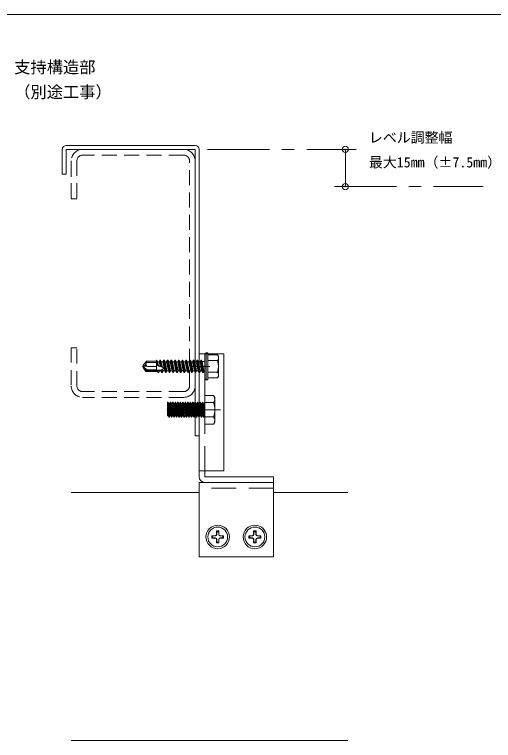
# Model space of a CAD drawing. Units: millimetres on the paper. Extents: x -210 to 210, y -148 to 148.
# Drawn here: x -150.7 to -112, y 37.1 to 95.6 of the extents above; entities that cross this region are included whole.
import ezdxf
from ezdxf.enums import TextEntityAlignment as Align

# ---------------------------------------------------------------- set-up
doc = ezdxf.new("R2010")
doc.units = ezdxf.units.MM
doc.header["$PDMODE"] = 32
doc.header["$PDSIZE"] = 0.5
for name, pattern in [('CHAIN1', [8, 5, -1, 1, -1]), ('DASHED1', [1.8, 1.2, -0.6]), ('DASHED2', [3, 2, -1])]:
    doc.linetypes.add(name, pattern=pattern)
for name, color, linetype, lineweight in [('3-0_中心線', 4, 'CHAIN1', 18), ('3-5_寸法', 4, 'Continuous', 18), ('3-6_文字__矢印', 7, 'Continuous', 18), ('3-9_躯体他', 4, 'DASHED1', 18), ('3-A_クリップ', 7, 'Continuous', 18), ('3-C_ビス__アンカ__ボルト__強調図形', 2, 'Continuous', 18), ('3-D_パネル', 4, 'Continuous', 18), ('F-3_野縁', 3, 'Continuous', 18)]:
    doc.layers.add(name, color=color, linetype=linetype, lineweight=lineweight)
doc.styles.add('ＭＳ ゴシック', font='')
doc.styles.get('ＭＳ ゴシック').set_extended_font_data('MS Gothic')

msp = doc.modelspace()

# ---------------------------------------------------------------- linework, layer by layer
at = {"layer": '3-0_中心線'}
for p, q in [((-136.395, 67.256), (-134.925, 67.256)), ((-136.395, 67.256), (-134.925, 67.256)), ((-138.407, 63.756), (-134.082, 63.756))]:
    msp.add_line(p, q, dxfattribs=at)
at = {"layer": '3-5_寸法', "linetype": 'CHAIN1'}
for p, q in [((-135.115, 84.756), (-123.115, 84.756)), ((-124.873, 81.756), (-112.873, 81.756))]:
    msp.add_line(p, q, dxfattribs=at)
at = {"layer": '3-5_寸法'}
msp.add_line((-123.994, 84.756), (-123.994, 81.756), dxfattribs=at)
at = {"layer": '3-5_寸法', "color": 7}
for p in [(-123.994, 84.756), (-123.994, 81.756)]:
    msp.add_point(p, dxfattribs=at)
at = {"layer": '3-9_躯体他'}
for p, q in [((-137.035, 84.756), (-145.195, 84.756)), ((-146.115, 80.756), (-146.115, 83.836)), ((-146.115, 83.836), (-146.115, 80.756)), ((-145.655, 83.836), (-145.655, 80.756)), ((-137.035, 84.296), (-145.195, 84.296)), ((-136.575, 65.676), (-136.575, 83.836)), ((-136.115, 65.676), (-136.115, 83.836)), ((-145.655, 80.756), (-146.115, 80.756)), ((-145.655, 68.756), (-146.115, 68.756)), ((-146.115, 68.756), (-146.115, 65.676)), ((-145.655, 65.676), (-145.655, 68.756)), ((-137.035, 65.216), (-145.195, 65.216)), ((-137.035, 64.756), (-145.195, 64.756))]:
    msp.add_line(p, q, dxfattribs=at)
for centre, radius, start, end in [((-145.195, 83.836), 0.92, 90, 180), ((-137.035, 83.836), 0.92, 0, 90), ((-145.195, 83.836), 0.46, 90, 180), ((-137.035, 83.836), 0.46, 0, 90), ((-145.195, 65.676), 0.92, 180, 270), ((-145.195, 65.676), 0.46, 180, 270), ((-137.035, 65.676), 0.46, 270, 0), ((-137.035, 65.676), 0.92, 270, 0)]:
    msp.add_arc(centre, radius, start, end, dxfattribs=at)
at = {"layer": '3-A_クリップ'}
for p, q in [((-136.115, 85.076), (-146.515, 85.076)), ((-146.835, 84.756), (-146.835, 82.756)), ((-146.515, 84.756), (-136.115, 84.756)), ((-146.515, 84.756), (-146.515, 82.756)), ((-136.115, 61.656), (-136.115, 84.756)), ((-135.795, 84.756), (-135.795, 61.656)), ((-146.835, 82.756), (-146.515, 82.756)), ((-135.795, 68.256), (-135.335, 68.256)), ((-135.795, 68.256), (-133.795, 68.256)), ((-135.795, 58.356), (-135.795, 68.256)), ((-133.795, 68.256), (-133.795, 58.816)), ((-136.115, 61.656), (-135.795, 61.656)), ((-133.795, 58.816), (-135.795, 58.816)), ((-135.335, 58.816), (-135.335, 58.356)), ((-129.795, 58.356), (-135.335, 58.356)), ((-129.795, 58.356), (-129.795, 57.896)), ((-135.795, 57.896), (-129.795, 57.896)), ((-135.335, 57.896), (-129.795, 57.896)), ((-129.795, 57.896), (-129.795, 51.896))]:
    msp.add_line(p, q, dxfattribs=at)
at = {"layer": '3-A_クリップ', "linetype": 'DASHED2'}
for p, q in [((-135.335, 58.816), (-135.335, 68.256)), ((-129.795, 57.436), (-135.795, 57.436))]:
    msp.add_line(p, q, dxfattribs=at)
at = {"layer": '3-A_クリップ'}
msp.add_lwpolyline([(-135.795, 57.896), (-135.795, 51.896), (-129.795, 51.896)], dxfattribs=at)
for centre, radius, start, end in [((-146.515, 84.756), 0.32, 90, 180), ((-136.115, 84.756), 0.32, 0, 90), ((-135.335, 58.356), 0.46, 180, 270)]:
    msp.add_arc(centre, radius, start, end, dxfattribs=at)
at = {"layer": '3-C_ビス__アンカ__ボルト__強調図形'}
for p, q in [((-135.085, 68.356), (-135.235, 68.356)), ((-135.085, 66.156), (-135.085, 68.356)), ((-134.235, 66.456), (-134.235, 68.056)), ((-140.307, 67.356), (-140.055, 67.681)), ((-139.235, 67.681), (-140.055, 67.681)), ((-139.979, 67.578), (-139.226, 67.578)), ((-139.205, 67.756), (-139.235, 67.756)), ((-139.235, 66.829), (-139.235, 67.756)), ((-139.208, 67.377), (-139.235, 67.556)), ((-139.205, 67.756), (-139.141, 67.327)), ((-139.205, 67.756), (-139.147, 67.631)), ((-139.08, 67.293), (-139.147, 67.631)), ((-139.022, 67.631), (-139.147, 67.631)), ((-138.965, 67.756), (-139.022, 67.631)), ((-138.945, 67.245), (-139.022, 67.631)), ((-138.886, 67.228), (-138.965, 67.756)), ((-138.905, 67.756), (-138.965, 67.756)), ((-138.905, 67.756), (-138.823, 67.212)), ((-138.905, 67.756), (-138.847, 67.631)), ((-138.758, 67.185), (-138.847, 67.631)), ((-138.722, 67.631), (-138.847, 67.631)), ((-138.665, 67.756), (-138.722, 67.631)), ((-138.572, 66.881), (-138.722, 67.631)), ((-138.515, 66.756), (-138.665, 67.756)), ((-138.605, 67.756), (-138.665, 67.756)), ((-138.605, 67.756), (-138.455, 66.756)), ((-138.605, 67.756), (-138.547, 67.631)), ((-138.397, 66.881), (-138.547, 67.631)), ((-138.422, 67.631), (-138.547, 67.631)), ((-138.365, 67.756), (-138.422, 67.631)), ((-138.272, 66.881), (-138.422, 67.631)), ((-138.215, 66.756), (-138.365, 67.756)), ((-138.305, 67.756), (-138.365, 67.756)), ((-138.305, 67.756), (-138.155, 66.756)), ((-138.305, 67.756), (-138.247, 67.631)), ((-138.097, 66.881), (-138.247, 67.631)), ((-138.122, 67.631), (-138.247, 67.631)), ((-138.065, 67.756), (-138.122, 67.631)), ((-137.972, 66.881), (-138.122, 67.631)), ((-137.915, 66.756), (-138.065, 67.756)), ((-138.005, 67.756), (-138.065, 67.756)), ((-138.005, 67.756), (-137.855, 66.756)), ((-138.005, 67.756), (-137.947, 67.631)), ((-137.797, 66.881), (-137.947, 67.631)), ((-137.822, 67.631), (-137.947, 67.631)), ((-137.765, 67.756), (-137.822, 67.631)), ((-137.672, 66.881), (-137.822, 67.631)), ((-137.615, 66.756), (-137.765, 67.756)), ((-137.705, 67.756), (-137.765, 67.756)), ((-137.705, 67.756), (-137.555, 66.756)), ((-137.705, 67.756), (-137.647, 67.631)), ((-137.497, 66.881), (-137.647, 67.631)), ((-137.522, 67.631), (-137.647, 67.631)), ((-137.465, 67.756), (-137.522, 67.631)), ((-137.372, 66.881), (-137.522, 67.631)), ((-137.315, 66.756), (-137.465, 67.756)), ((-137.405, 67.756), (-137.465, 67.756)), ((-137.405, 67.756), (-137.255, 66.756)), ((-137.405, 67.756), (-137.347, 67.631)), ((-137.197, 66.881), (-137.347, 67.631)), ((-137.222, 67.631), (-137.347, 67.631)), ((-137.165, 67.756), (-137.222, 67.631)), ((-137.072, 66.881), (-137.222, 67.631)), ((-137.015, 66.756), (-137.165, 67.756)), ((-137.105, 67.756), (-137.165, 67.756)), ((-137.105, 67.756), (-136.955, 66.756)), ((-137.105, 67.756), (-137.047, 67.631)), ((-136.897, 66.881), (-137.047, 67.631)), ((-136.922, 67.631), (-137.047, 67.631)), ((-136.865, 67.756), (-136.922, 67.631)), ((-136.772, 66.881), (-136.922, 67.631)), ((-136.715, 66.756), (-136.865, 67.756)), ((-136.805, 67.756), (-136.865, 67.756)), ((-136.805, 67.756), (-136.655, 66.756)), ((-136.805, 67.756), (-136.747, 67.631)), ((-136.597, 66.881), (-136.747, 67.631)), ((-136.622, 67.631), (-136.747, 67.631)), ((-136.565, 67.756), (-136.622, 67.631)), ((-136.472, 66.881), (-136.622, 67.631)), ((-136.415, 66.756), (-136.565, 67.756)), ((-136.505, 67.756), (-136.565, 67.756)), ((-136.505, 67.756), (-136.355, 66.756)), ((-136.505, 67.756), (-136.447, 67.631)), ((-136.297, 66.881), (-136.447, 67.631)), ((-136.322, 67.631), (-136.447, 67.631)), ((-136.265, 67.756), (-136.322, 67.631)), ((-136.172, 66.881), (-136.322, 67.631)), ((-136.115, 66.756), (-136.265, 67.756)), ((-136.205, 67.756), (-136.265, 67.756)), ((-136.205, 67.756), (-136.055, 66.756)), ((-136.205, 67.756), (-136.147, 67.631)), ((-135.997, 66.881), (-136.147, 67.631)), ((-136.022, 67.631), (-136.147, 67.631)), ((-135.965, 67.756), (-136.022, 67.631)), ((-135.872, 66.881), (-136.022, 67.631)), ((-135.815, 66.756), (-135.965, 67.756)), ((-135.905, 67.756), (-135.965, 67.756)), ((-135.905, 67.756), (-135.755, 66.756)), ((-135.905, 67.756), (-135.847, 67.631)), ((-135.697, 66.881), (-135.847, 67.631)), ((-135.722, 67.631), (-135.847, 67.631)), ((-135.665, 67.756), (-135.722, 67.631)), ((-135.572, 66.881), (-135.722, 67.631)), ((-135.515, 66.756), (-135.665, 67.756)), ((-135.605, 67.756), (-135.665, 67.756)), ((-135.605, 67.756), (-135.455, 66.756)), ((-135.605, 67.756), (-135.559, 67.656)), ((-135.409, 66.856), (-135.559, 67.656)), ((-135.335, 67.656), (-135.559, 67.656)), ((-134.306, 67.718), (-135.085, 67.718)), ((-140.335, 67.256), (-139.993, 66.979)), ((-140.085, 66.831), (-140.307, 67.156)), ((-139.993, 66.979), (-139.235, 66.979)), ((-139.945, 67.245), (-139.235, 67.245)), ((-139.172, 66.881), (-139.235, 66.881)), ((-139.172, 66.881), (-139.182, 66.929)), ((-139.115, 66.756), (-139.172, 66.881)), ((-139.115, 66.756), (-139.145, 66.96)), ((-139.087, 66.969), (-139.055, 66.756)), ((-139.055, 66.756), (-138.997, 66.881)), ((-138.997, 66.881), (-139.009, 66.94)), ((-138.872, 66.881), (-138.997, 66.881)), ((-138.872, 66.881), (-138.887, 66.953)), ((-138.815, 66.756), (-138.872, 66.881)), ((-138.815, 66.756), (-138.847, 66.973)), ((-138.792, 67.001), (-138.755, 66.756)), ((-138.755, 66.756), (-138.697, 66.881)), ((-138.697, 66.881), (-138.728, 67.035)), ((-138.572, 66.881), (-138.697, 66.881)), ((-138.515, 66.756), (-138.572, 66.881)), ((-138.455, 66.756), (-138.397, 66.881)), ((-138.272, 66.881), (-138.397, 66.881)), ((-138.215, 66.756), (-138.272, 66.881)), ((-138.155, 66.756), (-138.097, 66.881)), ((-137.972, 66.881), (-138.097, 66.881)), ((-137.915, 66.756), (-137.972, 66.881)), ((-137.855, 66.756), (-137.797, 66.881)), ((-137.672, 66.881), (-137.797, 66.881)), ((-137.615, 66.756), (-137.672, 66.881)), ((-137.555, 66.756), (-137.497, 66.881)), ((-137.372, 66.881), (-137.497, 66.881)), ((-137.315, 66.756), (-137.372, 66.881)), ((-137.255, 66.756), (-137.197, 66.881)), ((-137.072, 66.881), (-137.197, 66.881)), ((-137.015, 66.756), (-137.072, 66.881)), ((-136.955, 66.756), (-136.897, 66.881)), ((-136.772, 66.881), (-136.897, 66.881)), ((-136.715, 66.756), (-136.772, 66.881)), ((-136.655, 66.756), (-136.597, 66.881)), ((-136.472, 66.881), (-136.597, 66.881)), ((-136.415, 66.756), (-136.472, 66.881)), ((-136.355, 66.756), (-136.297, 66.881)), ((-136.172, 66.881), (-136.297, 66.881)), ((-136.115, 66.756), (-136.172, 66.881)), ((-136.055, 66.756), (-135.997, 66.881)), ((-135.872, 66.881), (-135.997, 66.881)), ((-135.815, 66.756), (-135.872, 66.881)), ((-135.755, 66.756), (-135.697, 66.881)), ((-135.572, 66.881), (-135.697, 66.881)), ((-135.515, 66.756), (-135.572, 66.881)), ((-135.455, 66.756), (-135.409, 66.856)), ((-135.335, 66.856), (-135.409, 66.856)), ((-134.306, 66.794), (-135.085, 66.794)), ((-139.055, 66.756), (-139.115, 66.756)), ((-138.755, 66.756), (-138.815, 66.756)), ((-138.455, 66.756), (-138.515, 66.756)), ((-138.155, 66.756), (-138.215, 66.756)), ((-137.855, 66.756), (-137.915, 66.756)), ((-137.555, 66.756), (-137.615, 66.756)), ((-137.255, 66.756), (-137.315, 66.756)), ((-136.955, 66.756), (-137.015, 66.756)), ((-136.655, 66.756), (-136.715, 66.756)), ((-136.355, 66.756), (-136.415, 66.756)), ((-136.055, 66.756), (-136.115, 66.756)), ((-135.755, 66.756), (-135.815, 66.756)), ((-135.455, 66.756), (-135.515, 66.756)), ((-135.085, 66.156), (-135.235, 66.156)), ((-134.624, 64.911), (-135.335, 64.911)), ((-135.335, 62.601), (-135.335, 64.911)), ((-134.535, 64.756), (-134.624, 64.911)), ((-134.535, 62.756), (-134.535, 64.756)), ((-138.322, 64.356), (-138.335, 64.334)), ((-138.335, 63.264), (-138.335, 64.334)), ((-138.222, 63.156), (-138.322, 64.356)), ((-138.297, 64.356), (-138.322, 64.356)), ((-138.297, 64.356), (-138.197, 63.156)), ((-138.297, 64.356), (-138.235, 64.248)), ((-138.135, 63.264), (-138.235, 64.248)), ((-138.185, 64.248), (-138.235, 64.248)), ((-138.122, 64.356), (-138.185, 64.248)), ((-138.185, 64.248), (-138.085, 63.264)), ((-138.022, 63.156), (-138.122, 64.356)), ((-138.122, 64.356), (-138.097, 64.356)), ((-138.097, 64.356), (-137.997, 63.156)), ((-138.097, 64.356), (-138.035, 64.248)), ((-137.935, 63.264), (-138.035, 64.248)), ((-138.035, 64.248), (-137.985, 64.248)), ((-137.922, 64.356), (-137.985, 64.248)), ((-137.985, 64.248), (-137.885, 63.264)), ((-137.822, 63.156), (-137.922, 64.356)), ((-137.922, 64.356), (-137.897, 64.356)), ((-137.897, 64.356), (-137.797, 63.156)), ((-137.897, 64.356), (-137.835, 64.248)), ((-137.735, 63.264), (-137.835, 64.248)), ((-137.835, 64.248), (-137.785, 64.248)), ((-137.722, 64.356), (-137.785, 64.248)), ((-137.685, 63.264), (-137.785, 64.248)), ((-137.622, 63.156), (-137.722, 64.356)), ((-137.697, 64.356), (-137.722, 64.356)), ((-137.697, 64.356), (-137.597, 63.156)), ((-137.697, 64.356), (-137.635, 64.248)), ((-137.535, 63.264), (-137.635, 64.248)), ((-137.585, 64.248), (-137.635, 64.248)), ((-137.522, 64.356), (-137.585, 64.248)), ((-137.585, 64.248), (-137.485, 63.264)), ((-137.422, 63.156), (-137.522, 64.356)), ((-137.522, 64.356), (-137.497, 64.356)), ((-137.497, 64.356), (-137.397, 63.156)), ((-137.497, 64.356), (-137.435, 64.248)), ((-137.335, 63.264), (-137.435, 64.248)), ((-137.435, 64.248), (-137.385, 64.248)), ((-137.322, 64.356), (-137.385, 64.248)), ((-137.385, 64.248), (-137.285, 63.264)), ((-137.222, 63.156), (-137.322, 64.356)), ((-137.322, 64.356), (-137.297, 64.356)), ((-137.297, 64.356), (-137.197, 63.156)), ((-137.135, 63.264), (-137.235, 64.248)), ((-137.122, 64.356), (-137.185, 64.248)), ((-137.085, 63.264), (-137.185, 64.248)), ((-137.022, 63.156), (-137.122, 64.356)), ((-137.097, 64.356), (-137.122, 64.356)), ((-137.097, 64.356), (-136.997, 63.156)), ((-137.097, 64.356), (-137.035, 64.248)), ((-136.935, 63.264), (-137.035, 64.248)), ((-137.035, 64.248), (-136.985, 64.248)), ((-136.922, 64.356), (-136.985, 64.248)), ((-136.985, 64.248), (-136.885, 63.264)), ((-136.822, 63.156), (-136.922, 64.356)), ((-136.922, 64.356), (-136.897, 64.356)), ((-136.897, 64.356), (-136.797, 63.156)), ((-136.897, 64.356), (-136.835, 64.248)), ((-136.735, 63.264), (-136.835, 64.248)), ((-136.835, 64.248), (-136.785, 64.248)), ((-136.722, 64.356), (-136.785, 64.248)), ((-136.685, 63.264), (-136.785, 64.248)), ((-136.622, 63.156), (-136.722, 64.356)), ((-136.697, 64.356), (-136.722, 64.356)), ((-136.697, 64.356), (-136.597, 63.156)), ((-136.697, 64.356), (-136.635, 64.248)), ((-136.535, 63.264), (-136.635, 64.248)), ((-136.585, 64.248), (-136.635, 64.248)), ((-136.522, 64.356), (-136.585, 64.248)), ((-136.585, 64.248), (-136.485, 63.264)), ((-136.422, 63.156), (-136.522, 64.356)), ((-136.522, 64.356), (-136.497, 64.356)), ((-136.497, 64.356), (-136.397, 63.156)), ((-136.497, 64.356), (-136.435, 64.248)), ((-136.335, 63.264), (-136.435, 64.248)), ((-136.435, 64.248), (-136.385, 64.248)), ((-136.322, 64.356), (-136.385, 64.248)), ((-136.385, 64.248), (-136.285, 63.264)), ((-136.222, 63.156), (-136.322, 64.356)), ((-136.322, 64.356), (-136.297, 64.356)), ((-136.297, 64.356), (-136.197, 63.156)), ((-136.297, 64.356), (-136.235, 64.248)), ((-136.135, 63.264), (-136.235, 64.248)), ((-136.235, 64.248), (-136.185, 64.248)), ((-136.122, 64.356), (-136.185, 64.248)), ((-136.085, 63.264), (-136.185, 64.248)), ((-136.022, 63.156), (-136.122, 64.356)), ((-136.097, 64.356), (-136.122, 64.356)), ((-136.097, 64.356), (-135.997, 63.156)), ((-136.097, 64.356), (-136.035, 64.248)), ((-135.935, 63.264), (-136.035, 64.248)), ((-135.985, 64.248), (-136.035, 64.248)), ((-135.922, 64.356), (-135.985, 64.248)), ((-135.985, 64.248), (-135.885, 63.264)), ((-135.822, 63.156), (-135.922, 64.356)), ((-135.922, 64.356), (-135.897, 64.356)), ((-135.897, 64.356), (-135.797, 63.156)), ((-135.897, 64.356), (-135.835, 64.248)), ((-135.735, 63.264), (-135.835, 64.248)), ((-135.835, 64.248), (-135.785, 64.248)), ((-135.722, 64.356), (-135.785, 64.248)), ((-135.785, 64.248), (-135.685, 63.264)), ((-135.622, 63.156), (-135.722, 64.356)), ((-135.722, 64.356), (-135.697, 64.356)), ((-135.697, 64.356), (-135.597, 63.156)), ((-135.697, 64.356), (-135.635, 64.248)), ((-135.535, 63.264), (-135.635, 64.248)), ((-135.635, 64.248), (-135.585, 64.248)), ((-135.522, 64.356), (-135.585, 64.248)), ((-135.485, 63.264), (-135.585, 64.248)), ((-135.422, 63.156), (-135.522, 64.356)), ((-135.497, 64.356), (-135.522, 64.356)), ((-135.497, 64.356), (-135.397, 63.156)), ((-135.497, 64.356), (-135.435, 64.248)), ((-135.335, 63.264), (-135.435, 64.248)), ((-135.385, 64.248), (-135.435, 64.248)), ((-135.335, 64.334), (-135.385, 64.248)), ((-135.385, 64.248), (-135.335, 63.756)), ((-134.624, 64.333), (-135.335, 64.333)), ((-138.285, 63.264), (-138.335, 63.756)), ((-138.335, 63.264), (-138.285, 63.264)), ((-138.222, 63.156), (-138.285, 63.264)), ((-138.197, 63.156), (-138.135, 63.264)), ((-138.085, 63.264), (-138.135, 63.264)), ((-138.022, 63.156), (-138.085, 63.264)), ((-137.997, 63.156), (-137.935, 63.264)), ((-137.935, 63.264), (-137.885, 63.264)), ((-137.822, 63.156), (-137.885, 63.264)), ((-137.797, 63.156), (-137.735, 63.264)), ((-137.735, 63.264), (-137.685, 63.264)), ((-137.622, 63.156), (-137.685, 63.264)), ((-137.597, 63.156), (-137.535, 63.264)), ((-137.485, 63.264), (-137.535, 63.264)), ((-137.422, 63.156), (-137.485, 63.264)), ((-137.397, 63.156), (-137.335, 63.264)), ((-137.335, 63.264), (-137.285, 63.264)), ((-137.222, 63.156), (-137.285, 63.264)), ((-137.197, 63.156), (-137.135, 63.264)), ((-137.085, 63.264), (-137.135, 63.264)), ((-137.022, 63.156), (-137.085, 63.264)), ((-136.997, 63.156), (-136.935, 63.264)), ((-136.935, 63.264), (-136.885, 63.264)), ((-136.822, 63.156), (-136.885, 63.264)), ((-136.797, 63.156), (-136.735, 63.264)), ((-136.735, 63.264), (-136.685, 63.264)), ((-136.622, 63.156), (-136.685, 63.264)), ((-136.597, 63.156), (-136.535, 63.264)), ((-136.485, 63.264), (-136.535, 63.264)), ((-136.422, 63.156), (-136.485, 63.264)), ((-136.397, 63.156), (-136.335, 63.264)), ((-136.335, 63.264), (-136.285, 63.264)), ((-136.222, 63.156), (-136.285, 63.264)), ((-136.197, 63.156), (-136.135, 63.264)), ((-136.135, 63.264), (-136.085, 63.264)), ((-136.022, 63.156), (-136.085, 63.264)), ((-135.997, 63.156), (-135.935, 63.264)), ((-135.885, 63.264), (-135.935, 63.264)), ((-135.822, 63.156), (-135.885, 63.264)), ((-135.797, 63.156), (-135.735, 63.264)), ((-135.735, 63.264), (-135.685, 63.264)), ((-135.622, 63.156), (-135.685, 63.264)), ((-135.597, 63.156), (-135.535, 63.264)), ((-135.535, 63.264), (-135.485, 63.264)), ((-135.422, 63.156), (-135.485, 63.264)), ((-135.397, 63.156), (-135.335, 63.264)), ((-138.197, 63.156), (-138.222, 63.156)), ((-138.022, 63.156), (-137.997, 63.156)), ((-137.822, 63.156), (-137.797, 63.156)), ((-137.597, 63.156), (-137.622, 63.156)), ((-137.422, 63.156), (-137.397, 63.156)), ((-137.222, 63.156), (-137.197, 63.156)), ((-136.997, 63.156), (-137.022, 63.156)), ((-136.822, 63.156), (-136.797, 63.156)), ((-136.597, 63.156), (-136.622, 63.156)), ((-136.422, 63.156), (-136.397, 63.156)), ((-136.222, 63.156), (-136.197, 63.156)), ((-135.997, 63.156), (-136.022, 63.156)), ((-135.822, 63.156), (-135.797, 63.156)), ((-135.622, 63.156), (-135.597, 63.156)), ((-135.397, 63.156), (-135.422, 63.156)), ((-134.624, 63.179), (-135.335, 63.179)), ((-134.535, 62.756), (-134.624, 62.601)), ((-134.624, 62.601), (-135.335, 62.601)), ((-134.195, 53.976), (-134.395, 53.976)), ((-134.395, 53.976), (-134.395, 53.696)), ((-134.215, 53.696), (-134.215, 53.916)), ((-134.195, 53.976), (-134.195, 53.696)), ((-131.195, 53.976), (-131.395, 53.976)), ((-131.395, 53.976), (-131.395, 53.696)), ((-131.215, 53.696), (-131.215, 53.916)), ((-131.195, 53.976), (-131.195, 53.696)), ((-134.495, 53.396), (-134.775, 53.396)), ((-134.495, 53.576), (-134.715, 53.576)), ((-134.715, 53.416), (-134.715, 53.576)), ((-134.495, 53.416), (-134.715, 53.416)), ((-134.395, 53.016), (-134.395, 53.296)), ((-134.375, 53.296), (-134.375, 53.076)), ((-134.195, 53.016), (-134.195, 53.296)), ((-134.095, 53.596), (-133.815, 53.596)), ((-134.095, 53.416), (-133.875, 53.416)), ((-131.495, 53.396), (-131.775, 53.396)), ((-131.495, 53.576), (-131.715, 53.576)), ((-131.715, 53.416), (-131.715, 53.576)), ((-131.495, 53.416), (-131.715, 53.416)), ((-131.395, 53.016), (-131.395, 53.296)), ((-131.375, 53.296), (-131.375, 53.076)), ((-131.195, 53.016), (-131.195, 53.296)), ((-131.095, 53.596), (-130.815, 53.596)), ((-131.095, 53.416), (-130.875, 53.416)), ((-134.395, 53.016), (-134.195, 53.016)), ((-131.395, 53.016), (-131.195, 53.016))]:
    msp.add_line(p, q, dxfattribs=at)
for points in [[(-135.235, 66.156), (-135.235, 68.356), (-135.335, 68.256)], [(-135.235, 66.156), (-135.335, 66.256), (-135.335, 68.256)], [(-134.235, 68.056), (-134.306, 68.18), (-135.085, 68.18)], [(-139.235, 66.911), (-140.063, 66.911), (-140.255, 67.191)], [(-139.235, 66.831), (-140.085, 66.831), (-140.063, 66.911)], [(-134.235, 66.456), (-134.306, 66.332), (-135.085, 66.332)], [(-137.297, 64.356), (-137.235, 64.248), (-137.185, 64.248)], [(-134.375, 53.696), (-134.375, 53.916), (-134.215, 53.916)], [(-131.375, 53.696), (-131.375, 53.916), (-131.215, 53.916)], [(-134.495, 53.596), (-134.775, 53.596), (-134.775, 53.396)], [(-134.215, 53.296), (-134.215, 53.076), (-134.375, 53.076)], [(-134.095, 53.396), (-133.815, 53.396), (-133.815, 53.596)], [(-134.095, 53.576), (-133.875, 53.576), (-133.875, 53.416)], [(-131.495, 53.596), (-131.775, 53.596), (-131.775, 53.396)], [(-131.215, 53.296), (-131.215, 53.076), (-131.375, 53.076)], [(-131.095, 53.396), (-130.815, 53.396), (-130.815, 53.596)], [(-131.095, 53.576), (-130.875, 53.576), (-130.875, 53.416)]]:
    msp.add_lwpolyline(points, dxfattribs=at)
for centre, radius in [((-134.295, 53.496), 0.95), ((-134.295, 53.496), 0.8), ((-131.295, 53.496), 0.95), ((-131.295, 53.496), 0.8)]:
    msp.add_circle(centre, radius, dxfattribs=at)
for centre, radius, start, end in [((-134.92, 68.034), 0.691, 332.72818, 352.88758), ((-140.143, 67.256), 0.192, 148.6204, 211.3796), ((-140.246, 67.439), 0.134, 300.20128, 330.0959), ((-140.517, 67.65), 0.476, 324.24241, 342.60135), ((-139.906, 67.414), 0.18, 163.7369, 191.40419), ((-139.877, 67.453), 0.219, 199.96402, 251.85474), ((-139.906, 67.414), 0.18, 113.99666, 153.93747), ((-140.46, 67.611), 0.411, 345.41495, 9.75084), ((-139.952, 67.677), 0.103, 196.98066, 255.00134), ((-138.832, 67.813), 0.576, 225.58881, 255.25723), ((-135.763, 67.256), 1.528, 342.41205, 17.58795), ((-140.442, 67.72), 0.477, 282.95806, 303.46934), ((-140.158, 66.605), 0.674, 71.58336, 105.23213), ((-139.241, 67.014), 0.104, 273.29153, 324.19192), ((-139.101, 66.866), 0.104, 57.72436, 122.27564), ((-138.965, 67.111), 0.176, 242.89436, 301.97894), ((-138.609, 68.291), 1.099, 250.3806, 257.46439), ((-140.151, 69.612), 2.943, 295.75994, 299.70844), ((-138.924, 66.878), 0.349, 42.54206, 77.34161), ((-138.718, 67.101), 0.0523, 299.14234, 13.89801), ((-134.92, 66.478), 0.691, 7.11242, 27.27182), ((-135.046, 64.622), 0.511, 325.61575, 25.61575), ((-136.446, 63.756), 1.911, 342.41205, 17.58795), ((-135.046, 62.89), 0.511, 334.38425, 34.38425), ((-134.495, 53.696), 0.12, 270, 0), ((-134.495, 53.696), 0.1, 270, 0), ((-134.495, 53.296), 0.12, 0, 90), ((-134.495, 53.296), 0.1, 0, 90), ((-134.095, 53.696), 0.12, 180, 270), ((-134.095, 53.296), 0.12, 90, 180), ((-134.095, 53.696), 0.1, 180, 270), ((-134.095, 53.296), 0.1, 90, 180), ((-131.495, 53.696), 0.12, 270, 0), ((-131.495, 53.696), 0.1, 270, 0), ((-131.495, 53.296), 0.12, 0, 90), ((-131.495, 53.296), 0.1, 0, 90), ((-131.095, 53.696), 0.12, 180, 270), ((-131.095, 53.296), 0.12, 90, 180), ((-131.095, 53.696), 0.1, 180, 270), ((-131.095, 53.296), 0.1, 90, 180)]:
    msp.add_arc(centre, radius, start, end, dxfattribs=at)
at = {"layer": '3-D_パネル'}
for p, q in [((-146.115, 57.076), (-135.795, 57.076)), ((-129.795, 57.076), (-123.795, 57.076)), ((-146.115, 37.076), (-123.795, 37.076))]:
    msp.add_line(p, q, dxfattribs=at)
at = {"layer": 'F-3_野縁'}
msp.add_line((-191, 95.637), (-49.25, 95.637), dxfattribs=at)

# ---------------------------------------------------------------- texts
at = {"layer": '3-5_寸法', "color": 7, "style": 'ＭＳ ゴシック'}
msp.add_text('レベル調整幅', height=0.8248, dxfattribs=at).set_placement((-122.097, 85.056), align=Align.BOTTOM_LEFT)
at = {"layer": '3-6_文字__矢印', "style": 'ＭＳ ゴシック'}
for s, height, p in [('支持構造部', 0.9622, (-150.719, 90.618)), ('（別途工事）', 0.9622, (-150.719, 88.618)), ('最大15mm（±7.5mm）', 0.8248, (-122.097, 83.056))]:
    msp.add_text(s, height=height, dxfattribs=at).set_placement(p, align=Align.BOTTOM_LEFT)

doc.saveas('drawing.dxf')
